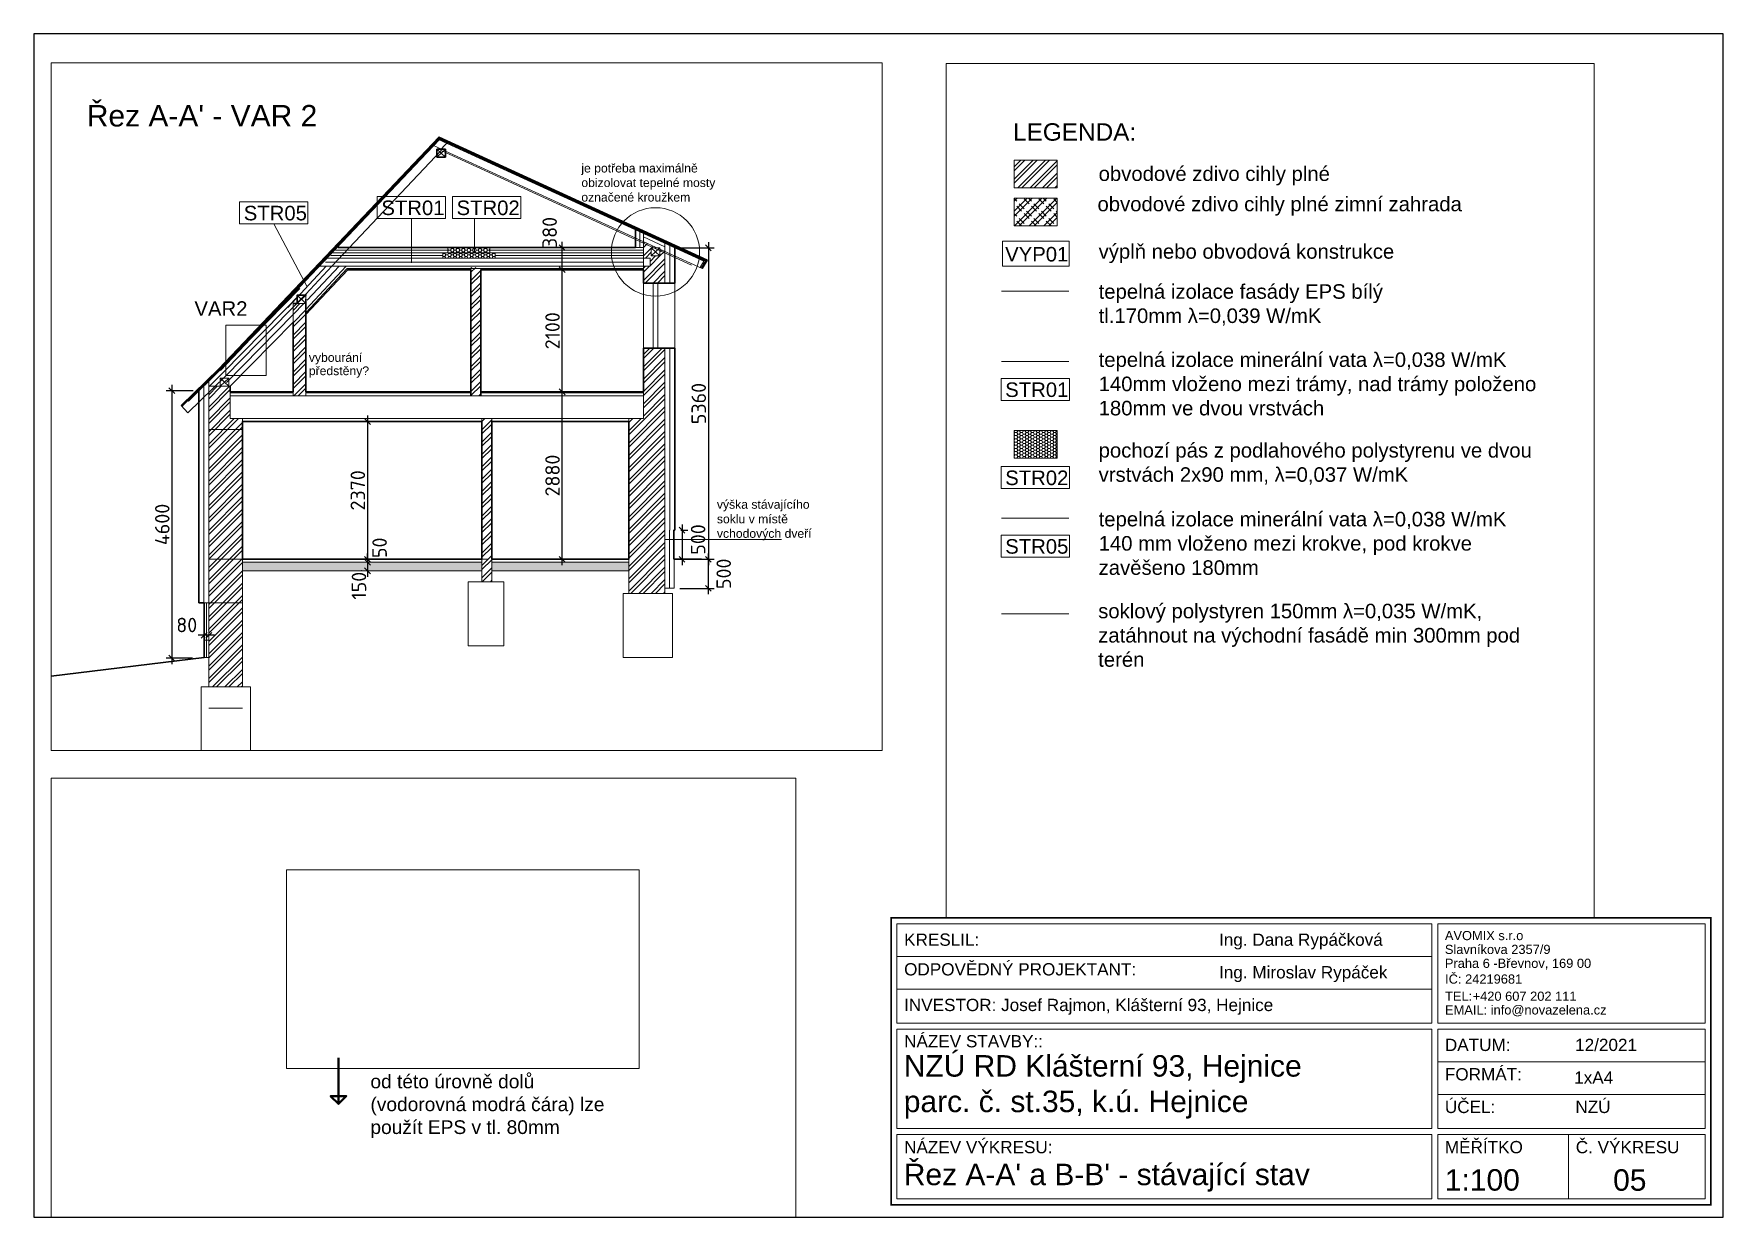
# Paper-space layout 'řezsn 1 (2)' of a CAD drawing. Header units: millimetres. Extents: x 0 to 291, y 0 to 204.
# The model-space entities are those that its viewports show. They can reach past a viewport. Long polylines and large blocks are cut down to what shows.
import ezdxf

# ---------------------------------------------------------------- set-up
doc = ezdxf.new("R2010")
doc.units = ezdxf.units.MM
doc.linetypes.add('Čárkovaná', pattern=[282.222223, 141.111112, -141.111112])
doc.layers.add('konstrukce dotovane', color=7, linetype='Continuous', lineweight=15, true_color=0xf4270b)
doc.layers.add('srafy', color=7, linetype='Continuous', lineweight=9, true_color=0x8c8c8c)
for name, color, linetype, lineweight in [('koty', 3, 'Continuous', 9), ('popisy', 2, 'Continuous', 15), ('supertlusta', 5, 'Continuous', 40), ('tenka', 6, 'Continuous', 15), ('tlusta', 1, 'Continuous', 30)]:
    doc.layers.add(name, color=color, linetype=linetype, lineweight=lineweight)
doc.layers.add('netisknout', color=200, linetype='Continuous', lineweight=9, plot=False)
doc.styles.add('ISOCPEUR', font='isocpeur.ttf')
doc.styles.get("Standard").update_dxf_attribs({"font": 'arial.ttf'})
doc.linetypes.add('BATTING', pattern='A,0.00254,-2.54,[134,ltypeshp.shx,S=2.54,R=0,X=-2.54,Y=0],-5.08,[134,ltypeshp.shx,S=2.54,R=180,X=2.54,Y=0],-2.54', length=10.16254)
doc.dimstyles.new('Mirek 100', dxfattribs={"dimtxt": 250, "dimasz": 100, "dimexe": 100, "dimexo": 100, "dimgap": 40, "dimtad": 1, "dimdec": 0, "dimdsep": 32, "dimtxsty": 'ISOCPEUR', "dimblk": 'OBLIQUE', "dimcen": 100, "dimdle": 100, "dimadec": 0, "dimazin": 0, "dimtfac": 1, "dimtdec": 0, "dimtmove": 2, "dimatfit": 3, "dimldrblk": 'OBLIQUE', "dimfxl": 1, "dimarcsym": 0})
picture_1 = doc.add_image_def('image1.jpg', size_in_pixel=(4032, 2268))
pattern_1 = [(45, (0, -13835.89), (-106.06602, 106.06602), []), (45, (70.71, -13835.89), (-106.06602, 106.06602), [])]
pattern_2 = [(0, (0, -13835.89), (47.625, 27.4963), [31.75, -63.5]), (120, (0, -13835.89), (-47.624994, 27.49631), [31.75, -63.5]), (60, (0, -13835.89), (6e-06, 54.99261), [-63.5, 31.75])]

# ---------------------------------------------------------------- blocks, each defined once
blk = doc.blocks.new('_Oblique')
at = {"color": 0, "linetype": 'ByBlock', "lineweight": -2}
blk.add_line((-0.5, -0.5), (0.5, 0.5), dxfattribs=at)
blk = doc.blocks.new('*D581')
at = {"layer": 'Defpoints', "color": 0, "transparency": 16777216}
for p in [(75255, -38669), (75089, -41039), (75255, -41039)]:
    blk.add_point(p, dxfattribs=at)
at = {"layer": 'koty', "color": 0, "lineweight": -2, "transparency": 16777216}
for p, q in [((75089, -38569), (75089, -41139)), ((75155, -38669), (74989, -38669)), ((75155, -41039), (74989, -41039))]:
    blk.add_line(p, q, dxfattribs=at)
at = {"layer": 'koty', "color": 0, "lineweight": -2, "transparency": 16777216, "xscale": 100, "yscale": 100, "zscale": 100}
for p, rotation in [((75089, -38669), 90), ((75089, -41039), 270)]:
    blk.add_blockref('_Oblique', p, dxfattribs=dict(at, rotation=rotation))
at = {"layer": 'koty', "color": 0, "transparency": 16777216, "insert": (74924, -39854), "char_height": 250, "attachment_point": 5, "rotation": 90, "style": 'ISOCPEUR'}
blk.add_mtext('2370', dxfattribs=at)
blk = doc.blocks.new('*D582')
at = {"layer": 'Defpoints', "color": 0, "transparency": 16777216}
for p in [(78439, -36059), (78511, -36059), (78439, -38159)]:
    blk.add_point(p, dxfattribs=at)
at = {"layer": 'koty', "color": 0, "lineweight": -2, "transparency": 16777216}
for p, q in [((78439, -38259), (78439, -35959)), ((78411, -36059), (78339, -36059))]:
    blk.add_line(p, q, dxfattribs=at)
at = {"layer": 'koty', "color": 0, "lineweight": -2, "transparency": 16777216, "xscale": 100, "yscale": 100, "zscale": 100}
for p, rotation in [((78439, -36059), 90), ((78439, -38159), 270)]:
    blk.add_blockref('_Oblique', p, dxfattribs=dict(at, rotation=rotation))
at = {"layer": 'koty', "color": 0, "transparency": 16777216, "insert": (78274, -37109), "char_height": 250, "attachment_point": 5, "rotation": 90, "style": 'ISOCPEUR'}
blk.add_mtext('2100', dxfattribs=at)
blk = doc.blocks.new('*D583')
at = {"layer": 'Defpoints', "color": 0, "transparency": 16777216}
for p in [(78439, -38159), (78439, -38159), (77666, -41039)]:
    blk.add_point(p, dxfattribs=at)
at = {"layer": 'koty', "color": 0, "lineweight": -2, "transparency": 16777216}
for p, q in [((78439, -41139), (78439, -38059)), ((78539, -38159), (78539, -38159)), ((77766, -41039), (78539, -41039))]:
    blk.add_line(p, q, dxfattribs=at)
at = {"layer": 'koty', "color": 0, "lineweight": -2, "transparency": 16777216, "xscale": 100, "yscale": 100, "zscale": 100}
for p, rotation in [((78439, -38159), 90), ((78439, -41039), 270)]:
    blk.add_blockref('_Oblique', p, dxfattribs=dict(at, rotation=rotation))
at = {"layer": 'koty', "color": 0, "transparency": 16777216, "insert": (78274, -39599), "char_height": 250, "attachment_point": 5, "rotation": 90, "style": 'ISOCPEUR'}
blk.add_mtext('2880', dxfattribs=at)
blk = doc.blocks.new('*D584')
at = {"layer": 'Defpoints', "color": 0, "transparency": 16777216}
for p in [(78439, -35679), (78450, -35679), (78439, -36059)]:
    blk.add_point(p, dxfattribs=at)
at = {"layer": 'koty', "color": 0, "lineweight": -2, "transparency": 16777216}
for p, q in [((78350, -35679), (78339, -35679)), ((78439, -36159), (78439, -35579))]:
    blk.add_line(p, q, dxfattribs=at)
at = {"layer": 'koty', "color": 0, "lineweight": -2, "transparency": 16777216, "xscale": 100, "yscale": 100, "zscale": 100}
for p, rotation in [((78439, -35679), 90), ((78439, -36059), 270)]:
    blk.add_blockref('_Oblique', p, dxfattribs=dict(at, rotation=rotation))
at = {"layer": 'koty', "color": 0, "transparency": 16777216, "insert": (78225, -35419), "char_height": 250, "attachment_point": 5, "rotation": 90, "style": 'ISOCPEUR'}
blk.add_mtext('380', dxfattribs=at)
blk = doc.blocks.new('*D587')
at = {"layer": 'Defpoints', "color": 0, "transparency": 16777216}
for p in [(75089, -41039), (75089, -41089), (75089, -41089)]:
    blk.add_point(p, dxfattribs=at)
at = {"layer": 'koty', "color": 0, "lineweight": -2, "transparency": 16777216}
for p, q in [((75089, -41039), (75089, -40939)), ((75089, -41039), (75089, -41089)), ((75089, -41089), (75089, -41189)), ((75189, -41039), (75189, -41039)), ((75189, -41089), (75189, -41089))]:
    blk.add_line(p, q, dxfattribs=at)
at = {"layer": 'koty', "color": 0, "lineweight": -2, "transparency": 16777216, "xscale": 100, "yscale": 100, "zscale": 100}
for p, rotation in [((75089, -41039), 270), ((75089, -41089), 90)]:
    blk.add_blockref('_Oblique', p, dxfattribs=dict(at, rotation=rotation))
at = {"layer": 'koty', "color": 0, "transparency": 16777216, "insert": (75298, -40842), "char_height": 250, "attachment_point": 5, "rotation": 90, "style": 'ISOCPEUR'}
blk.add_mtext('50', dxfattribs=at)
blk = doc.blocks.new('*D588')
at = {"layer": 'Defpoints', "color": 0, "transparency": 16777216}
for p in [(75089, -41089), (75089, -41239), (75093, -41239)]:
    blk.add_point(p, dxfattribs=at)
at = {"layer": 'koty', "color": 0, "lineweight": -2, "transparency": 16777216}
for p, q in [((74993, -41239), (74989, -41239)), ((75089, -40989), (75089, -41339)), ((75189, -41089), (75189, -41089))]:
    blk.add_line(p, q, dxfattribs=at)
at = {"layer": 'koty', "color": 0, "lineweight": -2, "transparency": 16777216, "xscale": 100, "yscale": 100, "zscale": 100}
for p, rotation in [((75089, -41089), 90), ((75089, -41239), 270)]:
    blk.add_blockref('_Oblique', p, dxfattribs=dict(at, rotation=rotation))
at = {"layer": 'koty', "color": 0, "transparency": 16777216, "insert": (74943, -41494), "char_height": 250, "attachment_point": 5, "rotation": 90, "style": 'ISOCPEUR'}
blk.add_mtext('150', dxfattribs=at)
blk = doc.blocks.new('*D589')
at = {"layer": 'Defpoints', "color": 0, "transparency": 16777216}
for p in [(72279, -42346), (72279, -42356), (72359, -42356)]:
    blk.add_point(p, dxfattribs=at)
at = {"layer": 'koty', "color": 0, "lineweight": -2, "transparency": 16777216}
for p, q in [((72459, -42346), (72179, -42346)), ((72279, -42256), (72279, -42246)), ((72359, -42256), (72359, -42246))]:
    blk.add_line(p, q, dxfattribs=at)
at = {"layer": 'koty', "color": 0, "lineweight": -2, "transparency": 16777216, "xscale": 100, "yscale": 100, "zscale": 100, "rotation": 180}
blk.add_blockref('_Oblique', (72279, -42346), dxfattribs=at)
at = {"layer": 'koty', "color": 0, "lineweight": -2, "transparency": 16777216, "xscale": 100, "yscale": 100, "zscale": 100}
blk.add_blockref('_Oblique', (72359, -42346), dxfattribs=at)
at = {"layer": 'koty', "color": 0, "transparency": 16777216, "insert": (71980, -42170), "char_height": 250, "attachment_point": 5, "style": 'ISOCPEUR'}
blk.add_mtext('80', dxfattribs=at)
blk = doc.blocks.new('*D590')
at = {"layer": 'Defpoints', "color": 0, "transparency": 16777216}
for p in [(80379, -35684), (80379, -41039), (80955, -41039)]:
    blk.add_point(p, dxfattribs=at)
at = {"layer": 'koty', "color": 0, "lineweight": -2, "transparency": 16777216}
for p, q in [((80479, -35684), (81055, -35684)), ((80955, -35584), (80955, -41139)), ((80479, -41039), (81055, -41039))]:
    blk.add_line(p, q, dxfattribs=at)
at = {"layer": 'koty', "color": 0, "lineweight": -2, "transparency": 16777216, "xscale": 100, "yscale": 100, "zscale": 100}
for p, rotation in [((80955, -35684), 90), ((80955, -41039), 270)]:
    blk.add_blockref('_Oblique', p, dxfattribs=dict(at, rotation=rotation))
at = {"layer": 'koty', "color": 0, "transparency": 16777216, "insert": (80790, -38361), "char_height": 250, "attachment_point": 5, "rotation": 90, "style": 'ISOCPEUR'}
blk.add_mtext('5360', dxfattribs=at)
blk = doc.blocks.new('*D591')
at = {"layer": 'Defpoints', "color": 0, "transparency": 16777216}
for p in [(72189, -38140), (71724, -42741), (72181, -42741)]:
    blk.add_point(p, dxfattribs=at)
at = {"layer": 'koty', "color": 0, "lineweight": -2, "transparency": 16777216}
for p, q in [((71724, -38040), (71724, -42841)), ((72089, -38140), (71624, -38140)), ((72081, -42741), (71624, -42741))]:
    blk.add_line(p, q, dxfattribs=at)
at = {"layer": 'koty', "color": 0, "lineweight": -2, "transparency": 16777216, "xscale": 100, "yscale": 100, "zscale": 100}
for p, rotation in [((71724, -38140), 90), ((71724, -42741), 270)]:
    blk.add_blockref('_Oblique', p, dxfattribs=dict(at, rotation=rotation))
at = {"layer": 'koty', "color": 0, "transparency": 16777216, "insert": (71559, -40440), "char_height": 250, "attachment_point": 5, "rotation": 90, "style": 'ISOCPEUR'}
blk.add_mtext('4600', dxfattribs=at)
blk = doc.blocks.new('*D594')
at = {"layer": 'Defpoints', "color": 0, "transparency": 16777216}
for p in [(80379, -41039), (80955, -41039), (80366, -41539)]:
    blk.add_point(p, dxfattribs=at)
at = {"layer": 'koty', "color": 0, "lineweight": -2, "transparency": 16777216}
for p, q in [((80955, -41639), (80955, -40939)), ((80479, -41039), (81055, -41039)), ((80466, -41539), (81055, -41539))]:
    blk.add_line(p, q, dxfattribs=at)
at = {"layer": 'koty', "color": 0, "lineweight": -2, "transparency": 16777216, "xscale": 100, "yscale": 100, "zscale": 100}
for p, rotation in [((80955, -41039), 90), ((80955, -41539), 270)]:
    blk.add_blockref('_Oblique', p, dxfattribs=dict(at, rotation=rotation))
at = {"layer": 'koty', "color": 0, "transparency": 16777216, "insert": (81220, -41289), "char_height": 250, "attachment_point": 5, "rotation": 90, "style": 'ISOCPEUR'}
blk.add_mtext('500', dxfattribs=at)
blk = doc.blocks.new('*D595')
at = {"layer": 'Defpoints', "color": 0, "transparency": 16777216}
for p in [(80379, -40539), (80498, -41039), (80503, -41039)]:
    blk.add_point(p, dxfattribs=at)
at = {"layer": 'koty', "color": 0, "lineweight": -2, "transparency": 16777216}
for p, q in [((80479, -40539), (80603, -40539)), ((80503, -40439), (80503, -41139)), ((80598, -41039), (80603, -41039))]:
    blk.add_line(p, q, dxfattribs=at)
at = {"layer": 'koty', "color": 0, "lineweight": -2, "transparency": 16777216, "xscale": 100, "yscale": 100, "zscale": 100}
for p, rotation in [((80503, -40539), 90), ((80503, -41039), 270)]:
    blk.add_blockref('_Oblique', p, dxfattribs=dict(at, rotation=rotation))
at = {"layer": 'koty', "color": 0, "transparency": 16777216, "insert": (80779, -40699), "char_height": 250, "attachment_point": 5, "rotation": 90, "style": 'ISOCPEUR'}
blk.add_mtext('500', dxfattribs=at)

msp = doc.modelspace()

# ---------------------------------------------------------------- hatches: boundary and pattern name
at = {"layer": 'srafy', "transparency": 33554687}
h = msp.add_hatch(dxfattribs=at)
h.set_pattern_fill('ZDIVO-OBECNE', color=256, scale=50)
h.set_pattern_definition([(45, (16061.79, -36588.64), (-106.06602, 106.06602), []), (45, (16132.5, -36588.64), (-106.06602, 106.06602), [])])
h.paths.add_polyline_path([(88222.1, -32513.9), (87483.5, -32513.9), (87483.5, -32989), (88222.1, -32989)])
h = msp.add_hatch(dxfattribs=at)
h.set_pattern_fill('ZDIVO-PLYNOSILIK', color=256, scale=60)
h.set_pattern_definition([(45, (16061.79, -36588.64), (-127.2792, 127.2792), []), (45, (16146.64, -36588.64), (-127.2792, 127.2792), []), (135, (16205.86, -36571.85), (-127.2792, -127.2792), [120, -60]), (135, (16248.28, -36529.42), (-127.2792, -127.2792), [120, -60])])
h.paths.add_polyline_path([(88222.1, -33167.3), (87483.5, -33167.3), (87483.5, -33642.3), (88222.1, -33642.3)])
at = {"layer": 'srafy', "true_color": 0x51eb14, "transparency": 33554687}
h = msp.add_hatch(dxfattribs=at)
h.set_pattern_fill('HONEY', color=80, scale=10)
h.set_pattern_definition(pattern_2)
h.paths.add_polyline_path([(77284.8, -35768.9), (76384.8, -35768.9), (76384.8, -35858.9), (77284.8, -35858.9)])
h.paths.add_polyline_path([(77194.8, -35678.9), (76474.8, -35678.9), (76474.8, -35768.9), (77194.8, -35768.9)])
at = {"layer": 'srafy', "transparency": 33554687}
h = msp.add_hatch(dxfattribs=at)
h.set_pattern_fill('ZDIVO-OBECNE', color=256, scale=50)
h.set_pattern_definition(pattern_1)
h.paths.add_polyline_path([(80209.2, -35748.5), (80120.9, -35708), (80120.9, -35822.8), (79970.9, -35822.8), (79970.9, -35682.8), (80065.8, -35682.8), (79839.2, -35578.9), (79839.2, -35838.9), (79839.2, -35858.9), (79951.4, -35858.9), (79951.4, -35998.9), (79839.2, -35998.9), (79839.2, -36058.9), (79839.2, -36288.9), (80209.2, -36288.9)])
h = msp.add_hatch(dxfattribs=at)
h.set_pattern_fill('ZDIVO-OBECNE', color=256, scale=50)
h.set_pattern_definition(pattern_1)
h.paths.add_polyline_path([(72939.2, -38808.9), (72359.2, -38808.9), (72359.2, -40188.9), (72939.2, -40188.9)])
h.paths.add_polyline_path([(72939.2, -38618.9), (72729.2, -38618.9), (72729.2, -38228.9), (72729.2, -38178.9), (72729.2, -38158.9), (72729.2, -38063.9), (72702.3, -38063.9), (72619.2, -38063.9), (72552.3, -38063.9), (72451.5, -38063.9), (72359.2, -38146.9), (72359.2, -38808.9), (72939.2, -38808.9), (72939.2, -38668.9)])
h.paths.add_polyline_path([(72939.2, -40188.9), (72359.2, -40188.9), (72359.2, -40748.9), (72939.2, -40748.9)])
h.paths.add_polyline_path([(72939.2, -40748.9), (72359.2, -40748.9), (72359.2, -41238.9), (72939.2, -41238.9), (72939.2, -41038.9)])
h.paths.add_polyline_path([(72939.2, -41238.9), (72359.2, -41238.9), (72359.2, -42158.9), (72359.2, -43235.4), (72939.2, -43235.4)])
h.paths.add_polyline_path([(77229.2, -38668.9), (77229.2, -38618.9), (77059.2, -38618.9), (77059.2, -38668.9), (77059.2, -41038.9), (77059.2, -41425), (77229.2, -41425), (77229.2, -41038.9)])
h.paths.add_polyline_path([(80209.2, -37408.9), (79839.2, -37408.9), (79839.2, -38158.9), (79839.2, -38618.9), (79589.2, -38618.9), (79589.2, -38668.9), (79589.2, -41038.9), (79589.2, -41625), (79838.8, -41625), (80209.2, -41625), (80209.2, -41038.9)])
h.paths.add_polyline_path([(77039.2, -36038.9), (77039.2, -36018.9), (76869.2, -36018.9), (76869.2, -36038.9), (76869.2, -38228.9), (77039.2, -38228.9)])
h.paths.add_polyline_path([(74029.2, -36641.7), (73809.2, -36641.7), (73809.2, -38158.9), (73809.2, -38228.9), (74029.2, -38228.9)])
at = {"layer": 'srafy', "true_color": 0x51eb14, "transparency": 33554687}
h = msp.add_hatch(dxfattribs=at)
h.set_pattern_fill('HONEY', color=80, scale=10)
h.set_pattern_definition([(0, (8580.057, -19406.28), (47.625, 27.4963), [31.75, -63.5]), (120, (8580.057, -19406.28), (-47.624994, 27.49631), [31.75, -63.5]), (60, (8580.057, -19406.28), (6e-06, 54.99261), [-63.5, 31.75])])
h.paths.add_polyline_path([(88222.1, -37163.7), (87483.5, -37163.7), (87483.5, -37638.7), (88222.1, -37638.7)])
at = {"layer": 'srafy', "true_color": 0xcc17e8, "transparency": 33554687}
h = msp.add_hatch(dxfattribs=at)
h.set_pattern_fill('HONEY', color=200, scale=10)
h.set_pattern_definition(pattern_2)
h.paths.add_polyline_path([(76284.2, -41088.9), (72939.2, -41088.9), (72939.2, -41238.9), (76284.2, -41238.9)])
h.paths.add_polyline_path([(77059.2, -41088.9), (76284.2, -41088.9), (76284.2, -41238.9), (77059.2, -41238.9)])
h.paths.add_polyline_path([(79589.2, -41088.9), (77229.2, -41088.9), (77229.2, -41238.9), (79589.2, -41238.9)])

# ---------------------------------------------------------------- linework, layer by layer
at = {"layer": 'konstrukce dotovane', "color": 20, "true_color": 0xe83d17, "transparency": 33554687}
msp.add_lwpolyline([(72651.3, -37014.4), (73347.1, -37014.4), (73347.1, -37876.1), (72651.3, -37876.1), (72651.3, -37014.4)], dxfattribs=at)
at = {"layer": 'popisy', "transparency": 33554687}
for points in [[(75258.1, -34799.7), (75258.1, -35180.4), (76434, -35180.4), (76434, -34799.7), (75258.1, -34799.7)], [(76552.1, -34799.7), (76552.1, -35180.4), (77728, -35180.4), (77728, -34799.7), (76552.1, -34799.7)], [(72890.4, -34890.5), (72890.4, -35271.2), (74066.3, -35271.2), (74066.3, -34890.5), (72890.4, -34890.5)], [(74050.2, -36353.7), (73478.4, -35271.2)], [(75846.1, -35940.4), (75846.1, -35180.4)], [(76933.1, -35180.4), (76933.1, -35768.9)], [(87256.5, -36266.1), (87256.5, -36646.8), (88432.4, -36646.8), (88432.4, -36266.1), (87256.5, -36266.1)], [(87256.5, -37781.6), (87256.5, -38162.3), (88432.4, -38162.3), (88432.4, -37781.6), (87256.5, -37781.6)], [(87256.5, -38961.2), (87256.5, -39342), (88432.4, -39342), (88432.4, -38961.2), (87256.5, -38961.2)]]:
    msp.add_lwpolyline(points, dxfattribs=at)
at = {"layer": 'srafy', "color": 132, "linetype": 'BATTING', "ltscale": 7, "true_color": 0x21dede, "transparency": 33554687}
msp.add_line((79842.9, -35928.9), (74367.7, -35928.9), dxfattribs=at)
at = {"layer": 'srafy', "color": 20, "linetype": 'BATTING', "ltscale": 5.8, "true_color": 0xe74c18, "transparency": 33554687}
msp.add_lwpolyline([(87263.5, -34765), (88421.7, -34765)], dxfattribs=at)
at = {"layer": 'srafy', "color": 132, "linetype": 'BATTING', "ltscale": 7, "true_color": 0x21dede, "transparency": 33554687}
for points in [[(79774.2, -35678.9), (79774.2, -35384.4)], [(80209.2, -35666), (79839.2, -35496.4)], [(87263.5, -35976.9), (88421.7, -35976.9)], [(87263.5, -38672.1), (88421.7, -38672.1)]]:
    msp.add_lwpolyline(points, dxfattribs=at)
at = {"layer": 'srafy', "color": 132, "linetype": 'BATTING', "ltscale": 4.4, "true_color": 0x21dede, "transparency": 33554687}
for points in [[(76474.8, -35723.9), (74542.1, -35723.9)], [(79839.2, -35723.9), (77194.8, -35723.9)], [(76384.8, -35813.9), (74458.1, -35813.9)], [(79839.2, -35813.9), (77284.8, -35813.9)]]:
    msp.add_lwpolyline(points, dxfattribs=at)
at = {"layer": 'srafy', "color": 20, "linetype": 'BATTING', "ltscale": 8, "true_color": 0xe74c18, "transparency": 33554687}
for points in [[(80294.2, -35591.9), (80294.2, -36288.9)], [(80294.2, -37408.9), (80294.2, -40538.9)], [(72274.2, -38057.2), (72274.2, -41788.9)]]:
    msp.add_lwpolyline(points, dxfattribs=at)
at = {"layer": 'srafy', "color": 132, "linetype": 'BATTING', "ltscale": 6.9, "true_color": 0x21dede, "transparency": 33554687}
for points in [[(73719.2, -36708.5), (74381.2, -35998.9)], [(73719.2, -36708.5), (74381.2, -35998.9)], [(72601.7, -37834.9), (73978, -36431.1)], [(72602.8, -37833.9), (72359.2, -38072)]]:
    msp.add_lwpolyline(points, dxfattribs=at)
at = {"layer": 'srafy', "color": 132, "linetype": 'BATTING', "ltscale": 9, "true_color": 0x21dede, "transparency": 33554687}
for points in [[(74052.7, -36585.6), (74600.1, -35998.9)], [(72663.1, -38000.9), (73809.2, -36831.8)]]:
    msp.add_lwpolyline(points, dxfattribs=at)
at = {"layer": 'srafy', "color": 80, "linetype": 'BATTING', "ltscale": 7, "true_color": 0x47ff0a, "transparency": 33554687}
for points in [[(87263.5, -40318.1), (88421.7, -40318.1)], [(80287.6, -41538.9), (80287.6, -40538.9)]]:
    msp.add_lwpolyline(points, dxfattribs=at)
at = {"layer": 'srafy', "color": 20, "linetype": 'BATTING', "ltscale": 4, "true_color": 0xe74c18, "transparency": 33554687}
msp.add_lwpolyline([(72319.2, -41788.9), (72319.2, -42428.7)], dxfattribs=at)
at = {"layer": 'srafy', "color": 80, "linetype": 'BATTING', "ltscale": 4, "true_color": 0x47ff0a, "transparency": 33554687}
msp.add_lwpolyline([(72319.2, -42428.7), (72319.2, -42728.7)], dxfattribs=at)
at = {"layer": 'supertlusta', "color": 180, "true_color": 0x2213ec, "transparency": 33554687}
for points in [[(56294.8, -42237.8), (56294.8, -43079.6), (56152.4, -42937.3), (56294.8, -42937.3)], [(56294.8, -42237.8), (56294.8, -43079.6), (56437.2, -42937.3), (56294.8, -42937.3)]]:
    msp.add_lwpolyline(points, dxfattribs=at)
at = {"layer": 'tenka', "transparency": 33554687}
for p, q in [((79970.9, -35822.8), (79970.9, -35682.8)), ((79970.9, -35682.8), (80120.9, -35682.8)), ((80120.9, -35682.8), (80120.9, -35822.8)), ((74234.7, -35998.9), (79951.4, -35998.9)), ((79951.4, -35858.9), (74367.7, -35858.9)), ((74740.5, -36038.9), (79839.2, -36038.9)), ((79951.4, -35998.9), (79951.4, -35858.9)), ((80120.9, -35822.8), (79970.9, -35822.8)), ((73879.2, -36641.7), (73879.2, -36498)), ((74029.2, -36498), (74029.2, -36638)), ((72552.3, -38063.9), (72552.3, -37923.9)), ((72552.3, -37923.9), (72702.3, -37923.9)), ((72702.3, -38063.9), (72552.3, -38063.9)), ((72702.3, -37923.9), (72702.3, -38063.9))]:
    msp.add_line(p, q, dxfattribs=at)
for points in [[(87483.5, -32513.9), (88222.1, -32513.9), (88222.1, -32989), (87483.5, -32989)], [(87483.5, -33167.3), (88222.1, -33167.3), (88222.1, -33642.3), (87483.5, -33642.3)], [(87278.9, -33906.6), (88426.6, -33906.6), (88426.6, -34334.8), (87278.9, -34334.8)], [(87278.9, -33906.6), (88426.6, -33906.6), (88426.6, -34334.8), (87278.9, -34334.8)], [(87483.5, -37163.7), (88222.1, -37163.7), (88222.1, -37638.7), (87483.5, -37638.7)]]:
    msp.add_lwpolyline(points, close=True, dxfattribs=at)
for points in [[(72547.1, -37776.3), (76320.7, -33802), (80904.6, -35902.4), (80829.5, -36030.6)], [(72561.6, -37790.1), (76325.3, -33826.2), (80876.2, -35911.3), (80812.3, -36020.5)], [(74477, -35998.9), (76360.3, -34007.2), (80667.6, -35980.8)], [(76362.6, -33985.9), (76211.8, -33916.8)], [(76284.5, -33985.9), (76434.5, -34125.9)], [(76434.5, -33985.9), (76284.5, -34125.9)], [(76355.1, -33985.9), (76478.1, -33854.1)], [(80846.8, -36040.7), (76434.5, -34018.8)], [(79839.2, -35838.9), (79839.2, -35426.7)], [(76384.8, -35678.9), (77284.8, -35678.9)], [(76474.8, -35678.9), (76474.8, -35768.9), (77194.8, -35768.9), (77194.8, -35678.9)], [(79699.2, -35678.9), (79839.2, -35678.9)], [(79970.9, -35682.8), (80120.9, -35822.8)], [(80120.9, -35682.8), (79970.9, -35822.8)], [(80209.2, -35591.9), (80209.2, -36288.9)], [(74029.2, -36478.8), (74477, -35998.9)], [(74029.2, -36742.7), (74723.2, -35998.9)], [(74029.2, -36801.3), (74740.5, -36038.9), (79839.2, -36038.9)], [(79839.2, -35768.9), (74500.1, -35768.9)], [(76384.8, -35858.9), (76384.8, -35768.9)], [(77194.8, -35768.9), (77284.8, -35768.9), (76384.8, -35768.9)], [(76869.2, -36058.9), (76869.2, -36038.9)], [(77039.2, -36058.9), (77039.2, -36038.9)], [(77284.8, -35768.9), (77284.8, -35858.9)], [(79839.2, -35838.9), (79839.2, -35858.9)], [(79839.2, -35858.9), (79839.2, -35998.9)], [(79839.2, -36058.9), (79839.2, -35998.9)], [(79839.2, -36058.9), (77039.2, -36058.9)], [(79839.2, -36288.9), (79839.2, -37408.9)], [(80008.1, -36288.9), (80008.1, -37408.9)], [(80088.1, -36288.9), (80088.1, -37408.9)], [(80379.2, -36288.9), (80379.2, -37408.9)], [(72551.7, -37785.9), (73928, -36382.1)], [(72651.7, -37883.9), (74028, -36480.1)], [(73879.2, -36498), (74029.2, -36638)], [(74029.2, -36498), (73879.2, -36641.7)], [(74029.2, -36498), (73879.2, -36498)], [(74029.2, -36478.8), (74029.2, -36564.5)], [(73809.2, -36641.7), (73809.2, -36751.6)], [(74029.2, -36641.7), (73809.2, -36641.7)], [(73809.2, -36641.7), (73809.2, -36960.4)], [(80209.2, -37408.9), (80209.2, -41038.9)], [(72559.8, -37762.9), (71898.5, -38404.8)], [(72553.8, -37783.8), (72008, -38317.3), (71991, -38298.3)], [(72651.7, -37883.9), (72001.5, -38519.4), (71886.8, -38391.9)], [(72359.2, -38072), (72359.2, -37974.1)], [(72359.2, -38063.9), (72359.2, -38808.9)], [(72552.3, -38063.9), (72359.2, -38063.9)], [(72552.3, -37923.9), (72702.3, -38063.9)], [(72702.3, -37923.9), (72552.3, -38063.9)], [(72619.2, -38063.9), (72729.2, -38063.9)], [(72702.3, -38063.9), (72729.2, -38063.9)], [(72729.2, -38063.9), (72729.2, -38158.9)], [(71950.7, -38358.2), (71938.9, -38345.1)], [(72939.2, -38158.9), (72729.2, -38158.9)], [(72729.2, -38158.9), (72729.2, -38178.9)], [(73809.2, -38178.9), (72729.2, -38178.9)], [(72729.2, -38178.9), (72729.2, -38228.9)], [(72939.2, -38618.9), (72729.2, -38618.9), (72729.2, -38228.9), (72939.2, -38228.9)], [(79839.2, -38228.9), (72939.2, -38228.9)], [(73809.2, -38158.9), (73809.2, -38228.9)], [(74029.2, -38158.9), (74029.2, -38228.9)], [(76869.2, -38178.9), (74029.2, -38178.9)], [(79839.2, -38178.9), (77039.2, -38178.9)], [(79589.2, -38618.9), (79839.2, -38618.9), (79839.2, -38238.9)], [(79839.2, -38618.9), (79839.2, -38158.9)], [(76619.2, -38618.9), (72939.2, -38618.9)], [(72939.2, -38668.9), (72939.2, -38618.9)], [(76619.2, -38618.9), (79589.2, -38618.9)], [(77059.2, -38668.9), (77059.2, -38618.9)], [(77229.2, -38668.9), (77229.2, -38618.9)], [(79589.2, -38668.9), (79589.2, -38618.9)], [(72359.2, -38760.8), (72359.2, -43040.3)], [(72939.2, -38808.9), (72359.2, -38808.9)], [(77166, -41038.9), (72359.2, -41038.9), (72359.2, -41218.9)], [(72939.2, -41038.9), (72939.2, -43235.4)], [(77059.2, -41088.9), (72939.2, -41088.9)], [(77059.2, -41238.9), (72939.2, -41238.9)], [(77059.2, -41038.9), (77059.2, -41425)], [(77229.2, -41038.9), (77229.2, -41425)], [(79589.2, -41088.9), (77229.2, -41088.9)], [(79589.2, -41238.9), (77229.2, -41238.9)], [(79589.2, -41038.9), (79589.2, -41625)], [(80209.2, -41038.9), (80209.2, -41625)], [(80209.2, -41238.9), (80209.2, -41625)], [(80366, -41038.9), (80366, -41538.9)], [(77305.1, -41425), (77435.5, -41425), (77435.5, -42526.8), (76822.3, -42526.8), (76822.3, -41425), (76960.6, -41425)], [(76960.6, -41425), (77305.1, -41425)], [(80366, -41538.9), (80209.2, -41538.9)], [(72359.2, -41788.9), (72189.2, -41788.9)], [(72939.2, -41788.9), (72359.2, -41788.9)], [(80209.2, -41625), (80339.5, -41625), (80339.5, -42726.8), (79490.9, -42726.8), (79490.9, -41625), (79629.2, -41625)], [(79629.2, -41625), (80209.2, -41625)], [(72279.2, -42428.7), (72359.2, -42428.7)], [(72279.2, -42728.7), (72359.2, -42728.7)], [(72359.2, -43235.4), (72228.8, -43235.4), (72228.8, -44337.2), (73077.4, -44337.2), (73077.4, -43235.4), (72939.2, -43235.4)], [(72359.2, -43040.3), (72359.2, -43235.4)], [(72939.2, -43235.4), (72359.2, -43235.4)], [(72939.2, -43600.3), (72359.2, -43600.3)]]:
    msp.add_lwpolyline(points, dxfattribs=at)
at = {"layer": 'tenka', "linetype": 'Čárkovaná', "ltscale": 0.5, "transparency": 33554687}
msp.add_lwpolyline([(82214.6, -40698.9), (80209.2, -40698.9)], dxfattribs=at)
at = {"layer": 'tenka', "transparency": 33554687}
msp.add_circle((80045.9, -35752.8), 759.2, dxfattribs=at)
at = {"layer": 'tlusta', "transparency": 33554687}
for p, q in [((76284.5, -34125.9), (76284.5, -33985.9)), ((76434.5, -33985.9), (76434.5, -34125.9)), ((76434.5, -34125.9), (76284.5, -34125.9)), ((79699.2, -35678.9), (74584.1, -35678.9))]:
    msp.add_line(p, q, dxfattribs=at)
for points in [[(72532.6, -37762.5), (76316, -33777.9), (80933, -35893.4), (80846.8, -36040.7)], [(76284.5, -33985.9), (76434.5, -33985.9)], [(80922.9, -35910.7), (76320.6, -33802.1)], [(79699.2, -35678.9), (79699.2, -35350)], [(79839.2, -36288.9), (80379.2, -36288.9), (80379.2, -35668.9)], [(76869.2, -36058.9), (74749.2, -36058.9), (74029.2, -36830.6)], [(76869.2, -36058.9), (76869.2, -38228.9)], [(77039.2, -36058.9), (77039.2, -38228.9)], [(79839.2, -36058.9), (77039.2, -36058.9)], [(79839.2, -36288.9), (79839.2, -36058.9)], [(73809.2, -36641.7), (73879.2, -36641.7), (73879.2, -36498), (74029.2, -36498), (74029.2, -36478.8)], [(74029.2, -36564.5), (74029.2, -38158.9)], [(72727.3, -38063.9), (73809.2, -36960.4)], [(73809.2, -36960.4), (73809.2, -38158.9)], [(79839.2, -38158.9), (79839.2, -37408.9)], [(79839.2, -37408.9), (80379.2, -37408.9), (80379.2, -40538.9)], [(72532.6, -37762.5), (71886.8, -38391.9)], [(72727.3, -38063.9), (72729.2, -38158.9)], [(72189.2, -38140.2), (72189.2, -41788.9)], [(73809.2, -38158.9), (72729.2, -38158.9)], [(76869.2, -38158.9), (74029.2, -38158.9)], [(79839.2, -38158.9), (77039.2, -38158.9)], [(72939.2, -38668.9), (72939.2, -38808.9)], [(76619.2, -38668.9), (72939.2, -38668.9)], [(72939.2, -38808.9), (72939.2, -41038.9)], [(76619.2, -38668.9), (77059.2, -38668.9)], [(77059.2, -38668.9), (77059.2, -41038.9)], [(77229.2, -38668.9), (77229.2, -41038.9)], [(77229.2, -38668.9), (79589.2, -38668.9)], [(79589.2, -38668.9), (79589.2, -41038.9)], [(80379.2, -40538.9), (80359.2, -40538.9), (80359.2, -41038.9)], [(77059.2, -41038.9), (72939.2, -41038.9)], [(79589.2, -41038.9), (77229.2, -41038.9)], [(80837.6, -41038.9), (80359.2, -41038.9)], [(72279.2, -41788.9), (72279.2, -42728.7), (68279.2, -43218.9)], [(72189.2, -41788.9), (72279.2, -41788.9)]]:
    msp.add_lwpolyline(points, dxfattribs=at)

# ---------------------------------------------------------------- texts
at = {"layer": 'konstrukce dotovane', "color": 20, "true_color": 0xe83d17, "transparency": 33554687}
for s, height, p in [('VAR2', 250, (72112.7, -36851.9)), ('vybourání', 150, (74081, -37643.7)), ('předstěny?', 150, (74081, -37872.6))]:
    msp.add_text(s, height=height, dxfattribs=at).set_placement(p)
at = {"layer": 'popisy', "transparency": 33554687}
for s, p in [('STR01', (75328.9, -35119.5)), ('STR02', (76622.9, -35119.5)), ('STR05', (72961.2, -35210.3)), ('STR01', (87327.3, -36585.9)), ('STR02', (87327.3, -38101.4)), ('STR05', (87327.3, -39281))]:
    msp.add_text(s, height=250, dxfattribs=at).set_placement(p)
at = {"layer": 'tenka', "transparency": 33554687}
for s, height, p in [('LEGENDA:', 300, (87461.6, -32178.5)), ('VYP01', 250, (87326.2, -34255.7))]:
    msp.add_text(s, height=height, dxfattribs=at).set_placement(p)
at = {"layer": 'tenka', "transparency": 33554687, "attachment_point": 7}
for s, insert, char_height, width in [('obvodové zdivo cihly plné', (88934.6, -32945.9), 250, 7852.498), ('obvodové zdivo cihly plné zimní zahrada', (88914.8, -33467), 250, 7852.498), ('výplň nebo obvodová konstrukce', (88934.6, -34283.1), 250, 7048.945), ('je potřeba maximálně \\Pobizolovat tepelné mosty\\P\\pt1950;označené kroužkem', (78769.7, -34889.2), 150, 7852.498), ('\\A1;tepelná izolace fasády EPS bílý \\Ptl.170mm λ=0,039 W/mK ', (88934.6, -35360.1), 250, 7857.494), ('\\A1;tepelná izolace minerální vata λ=0,038 W/mK 140mm vloženo mezi trámy, nad trámy položeno 180mm ve dvou vrstvách', (88934.6, -36906.2), 250, 7857.494), ('pochozí pás z podlahového polystyrenu ve dvou vrstvách 2x90 mm, {\\A1;λ=0,037 W/mK }', (88934.6, -38091.4), 250, 7852.498), ('\\A1;tepelná izolace minerální vata λ=0,038 W/mK 140 mm vloženo mezi krokve, pod krokve zavěšeno 180mm ', (88934.6, -39648.5), 250, 7547.139), ('\\pt1950;výška stávajícího soklu v místě vchodových dveří ', (81102, -40715.6), 150, 1695.792), ('\\A1;soklový polystyren 150mm λ=0,035 W/mK, zatáhnout na východní fasádě min 300mm pod terén', (88926.9, -41229.3), 250, 7857.494), ('\\pt3250;od této úrovně dolů (vodorovná modrá čára) lze použít EPS v tl. 80mm', (56878.8, -43703.7), 250, 4744.722)]:
    msp.add_mtext(s, dxfattribs=dict(at, insert=insert, char_height=char_height, width=width))

# ---------------------------------------------------------------- dimensions: what is measured, and where the dimension line sits
at = {"layer": 'koty', "transparency": 33554687}
for base, p1, p2, picture, middle in [((78439.2, -35678.9), (78439.2, -36058.9), (78450, -35678.9), '*D584', (78224.7, -35418.8)), ((75089.5, -41088.9), (75089.5, -41038.9), (75089.5, -41088.9), '*D587', (75298.3, -40841.7)), ((80502.6, -41038.9), (80379.2, -40538.9), (80498.3, -41038.9), '*D595', (80779.4, -40698.9)), ((80954.6, -41038.9), (80366, -41538.9), (80379.2, -41038.9), '*D594', (81219.7, -41288.9)), ((75089.5, -41238.9), (75089.5, -41088.9), (75093.1, -41238.9), '*D588', (74942.6, -41493.6))]:
    dim = msp.add_linear_dim(base=base, p1=p1, p2=p2, angle=90, dimstyle='Mirek 100', dxfattribs=at)
    dim.commit()
    dim.dimension.update_dxf_attribs({"geometry": picture, "text_midpoint": middle, "dimtype": 160})
dim = msp.add_linear_dim(base=(80954.6, -41038.9), p1=(80379.2, -35683.6), p2=(80379.2, -41038.9), angle=90, dimstyle='Mirek 100', override={"dimrnd": 10}, dxfattribs=at)
dim.commit()
dim.dimension.update_dxf_attribs({"geometry": '*D590', "text_midpoint": (80789.6, -38361.2)})
for base, p1, p2, picture, middle in [((78439.2, -36058.9), (78439.2, -38158.9), (78511, -36058.9), '*D582', (78274.2, -37108.9)), ((71724.1199, -42740.7109), (72189.1624, -38140.2427), (72180.9229, -42740.7109), '*D591', (71559.1199, -40440.4768)), ((78439.2, -38158.9), (77666, -41038.9), (78439.2, -38158.9), '*D583', (78274.2, -39598.9)), ((75089.5, -41038.9), (75254.8, -38668.9), (75254.8, -41038.9), '*D581', (74924.5, -39853.9))]:
    dim = msp.add_linear_dim(base=base, p1=p1, p2=p2, angle=90, dimstyle='Mirek 100', dxfattribs=at)
    dim.commit()
    dim.dimension.update_dxf_attribs({"geometry": picture, "text_midpoint": middle})
dim = msp.add_linear_dim(base=(72279.2, -42345.8), p1=(72359.2, -42355.6), p2=(72279.2, -42355.6), dimstyle='Mirek 100', dxfattribs=at)
dim.commit()
dim.dimension.update_dxf_attribs({"geometry": '*D589', "text_midpoint": (71979.8, -42170.2), "dimtype": 160})

# ---------------------------------------------------------------- pictures from other files: only their frames are drawn
at = {"layer": 'tenka', "transparency": 33554687}
image = msp.add_image(picture_1, insert=(55346.1, -42431), size_in_units=(6433.1, 3618.6), dxfattribs=at)
image.dxf.flags = 7

psp = doc.layouts.new('řezsn  1 (2)')

# ---------------------------------------------------------------- linework, layer by layer
at = {"transparency": 33554687}
psp.add_lwpolyline([(0.01, 0), (290.7, 0), (290.7, 203.53), (0.01, 203.53)], close=True, dxfattribs=at)
at = {"layer": 'tenka', "transparency": 33554687, "const_width": 0.316, "flags": 128}
psp.add_lwpolyline([(147.52, 51.48), (288.58, 51.48), (288.58, 2.14), (147.52, 2.14), (147.52, 51.48)], dxfattribs=at)
at = {"layer": 'tenka', "transparency": 33554687}
for points in [[(240.57, 50.47), (240.57, 33.37), (148.53, 33.37), (148.53, 50.47), (240.57, 50.47)], [(148.53, 44.85), (240.57, 44.85)], [(240.57, 39.24), (148.53, 39.24)], [(148.53, 32.36), (148.53, 15.26), (240.57, 15.26), (240.57, 32.36), (148.53, 32.36)], [(241.58, 32.36), (287.57, 32.36), (287.57, 15.26), (241.58, 15.26), (241.58, 32.36)], [(241.58, 26.75), (287.57, 26.75)], [(287.57, 21.13), (241.58, 21.13)], [(148.53, 14.25), (148.53, 3.15), (240.57, 3.15), (240.57, 14.25), (148.53, 14.25)], [(241.58, 14.25), (241.58, 3.15), (287.57, 3.15), (287.57, 14.25), (241.58, 14.25)], [(264.1, 14.25), (264.1, 3.15)]]:
    psp.add_lwpolyline(points, dxfattribs=at)
psp.add_lwpolyline([(241.58, 50.47), (287.57, 50.47), (287.57, 33.37), (241.58, 33.37)], close=True, dxfattribs=at)

# ---------------------------------------------------------------- texts
psp.add_text('05', height=3.69, dxfattribs=at).set_placement((271.76, 4.55))
at = {"layer": 'tenka', "transparency": 33554687, "attachment_point": 1}
for s, width, heights, insert, char_height in [("Řez A-A' - VAR 2", 2720, [0], (9.13, 191.28), 3.6903), ('KRESLIL:', 2720, [0], (149.76, 48.79), 2.109), ('Ing. Dana Rypáčková', 2720, [0], (203.95, 48.79), 2.1087), ('AVOMIX s.r.o', 2720, [0], (242.81, 49.23), 1.5815), ('Slavníkova 2357/9', 2720, [0], (242.81, 46.85), 1.5815), ('ODPOVĚDNÝ PROJEKTANT:', 4451.522, [0], (149.76, 43.69), 2.1087), ('Praha 6 -Břevnov, 169 00', 2720, [0], (242.81, 44.46), 1.5815), ('Ing. Miroslav Rypáček', 3113.161, [0], (203.95, 43.18), 2.1087), ('IČ: 24219681', 2720, [0], (242.85, 41.75), 1.5815), ('\\pi-4.74461,l6.32615,t6.32615;TEL:^I+420 607 202 111', 2720, [0], (241.26, 38.8), 1.5815), ('INVESTOR: Josef Rajmon, Klášterní 93, Hejnice', 8635.009, [0], (149.76, 37.56), 2.1087), ('\\pi-4.74461,l6.32615,t6.32615;EMAIL: info@novazelena.cz', 3189.3609, [0], (241.26, 36.44), 1.5815), ('NÁZEV STAVBY::', 2720, [0], (149.76, 31.32), 2.1087), ('DATUM:', 2720, [0], (242.81, 30.69), 2.109), ('12/2021', 2720, [0], (265.22, 30.69), 2.109), ('NZÚ RD Klášterní 93, Hejnice', 8548.4228, [19.76], (149.71, 27.87), 3.6903), ('FORMÁT:', 2720, [0], (242.81, 25.64), 2.109), ('1xA4', 2720, [0], (265.06, 25.07), 2.109), ('parc. č. st.35, k.ú. Hejnice', 8548.4228, [5.84], (149.71, 21.76), 3.6903), ('ÚČEL:', 2720, [0], (242.81, 20.02), 2.109), ('NZÚ', 2720, [0], (265.26, 20.02), 2.109), ('NÁZEV VÝKRESU:', 2720, [0], (149.76, 13.11), 2.1087), ('MĚŘÍTKO', 2720, [0], (242.81, 13.11), 2.109), ('Č. VÝKRESU', 2720, [0], (265.33, 13.11), 2.109), ("Řez A-A' a B-B' - stávající stav", 2720, [0], (149.71, 9.2), 3.6903), ('1:100', 2720, [0], (242.81, 8.26), 3.69)]:
    psp.add_mtext_dynamic_manual_height_columns(s, width=width, gutter_width=12.5, heights=heights, dxfattribs=dict(at, insert=insert, char_height=char_height))

# ---------------------------------------------------------------- viewports
at = {"layer": 'netisknout', "linetype": 'Continuous', "transparency": 33554687, "view_target_point": (51478.3, 11586.85)}
psp.add_viewport(center=(74.5, 139.41), size=(143.01, 118.2312), view_center_point=(25319.23, -50000.54), view_height=11823.1238, dxfattribs=at)
for center, size, view_center_point, view_height, status in [((212.73, 124.94), (111.52, 146.927), (40406.14, -49785.66), 14692.743, 3), ((67.06, 37.75), (128.14, 75.5054), (6368.4, -52729.66), 8005.72, 4)]:
    psp.add_viewport(center=center, size=size, view_center_point=view_center_point, view_height=view_height, status=status, dxfattribs=at)

doc.saveas('drawing.dxf')
